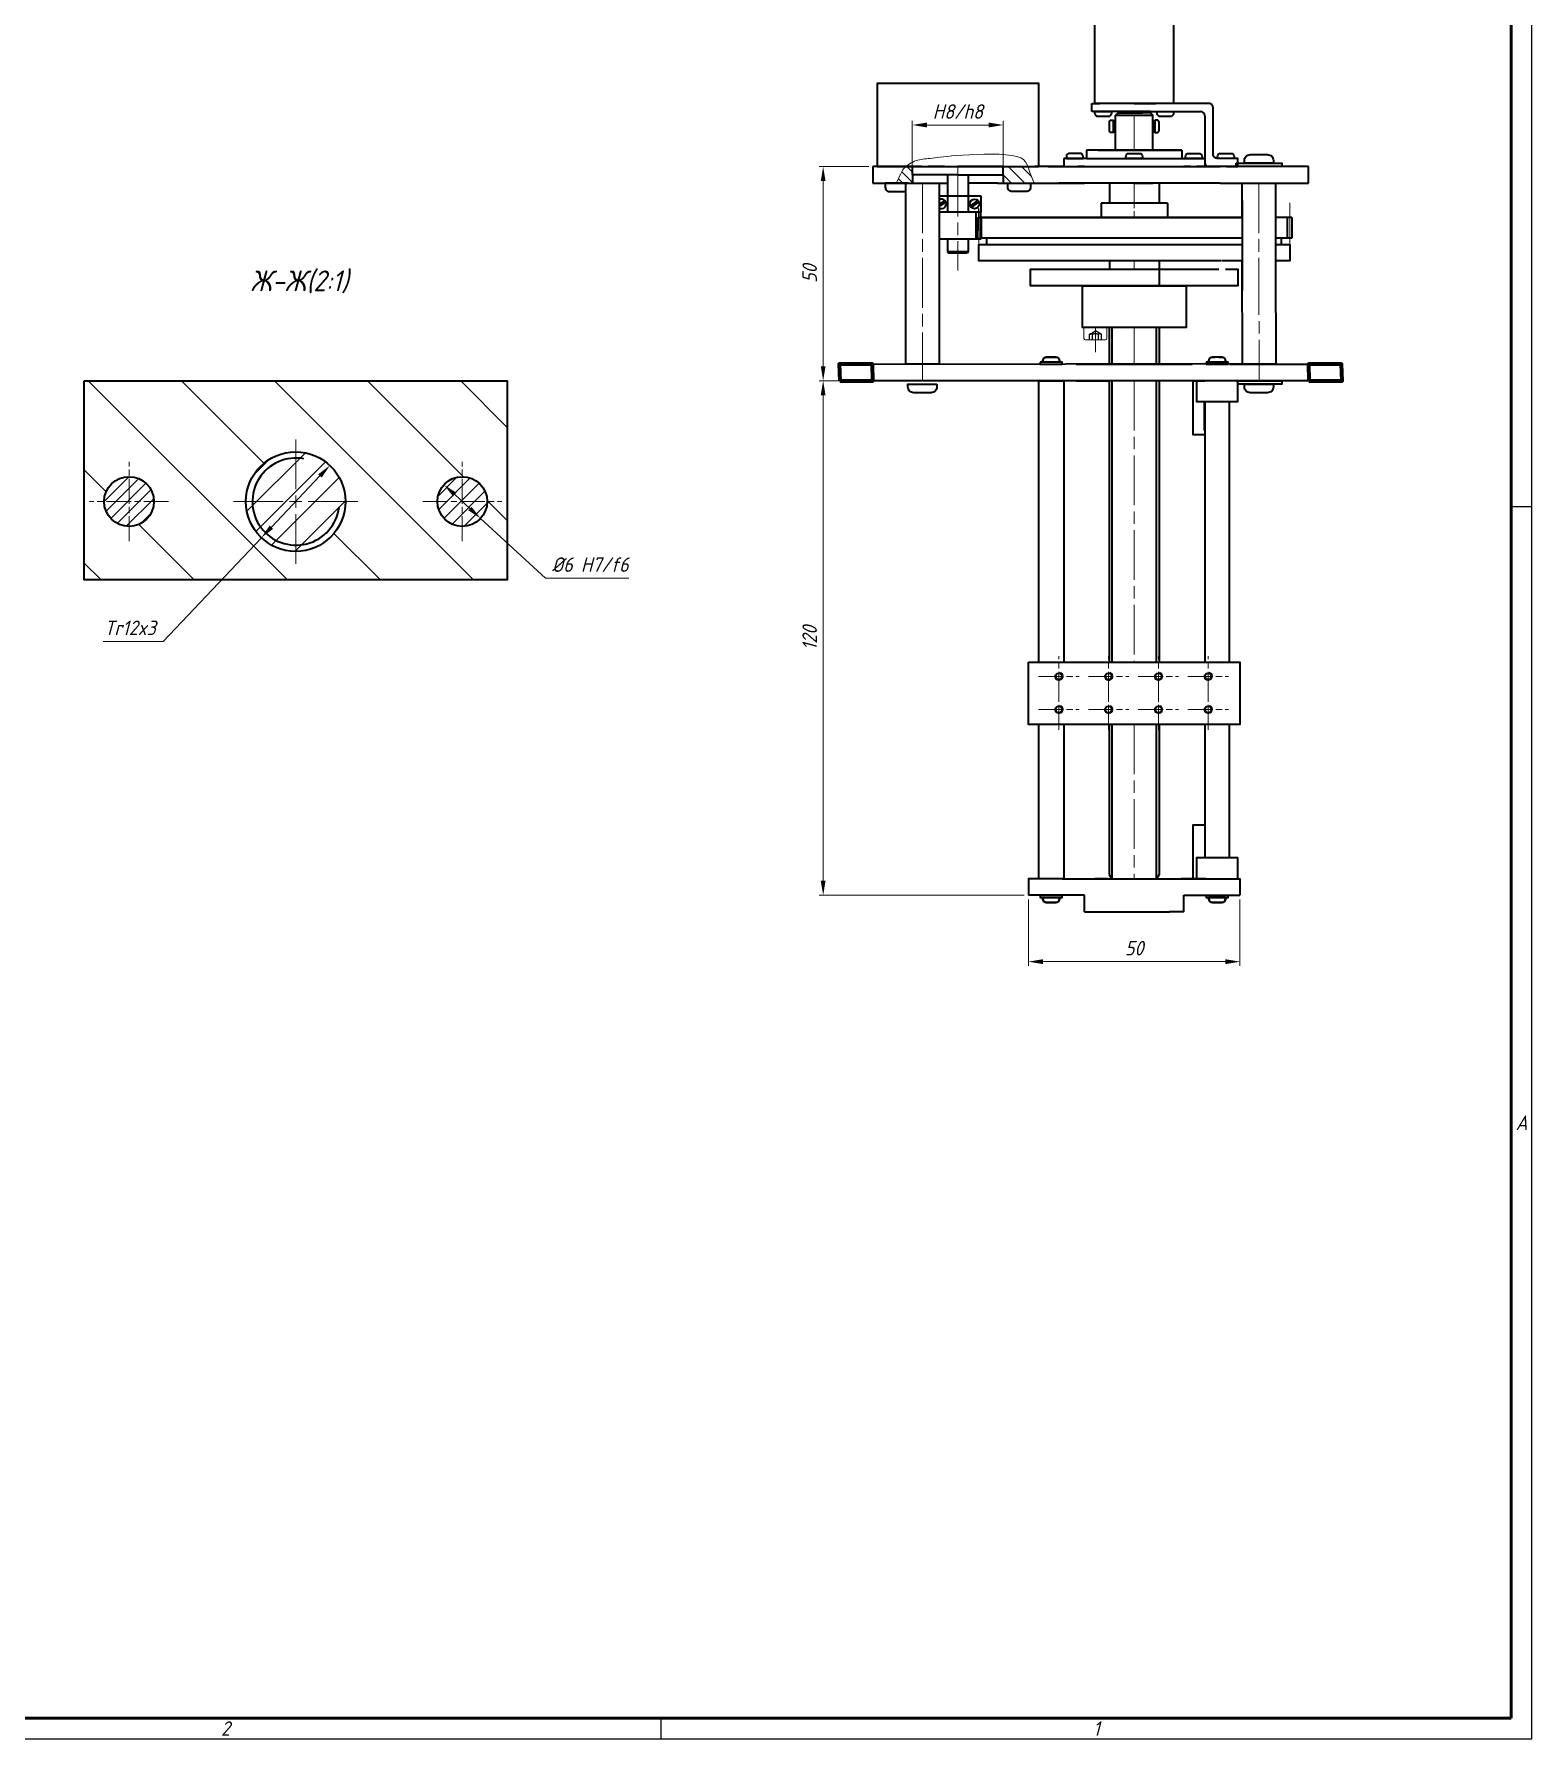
# Model space of a CAD drawing. Header units: millimetres. Extents: x -1657 to 2092, y -1414 to 1302.
# Drawn here: x 1218.1 to 1579.3, y -1414.4 to -1003.4 of the extents above; entities that cross this region are included whole.
import ezdxf
from ezdxf.enums import TextEntityAlignment as Align

# ---------------------------------------------------------------- set-up
doc = ezdxf.new("R2010")
doc.units = ezdxf.units.MM
for name, pattern in [('AM_ISO02W050', [7.5, 6, -1.5]), ('AM_ISO02W050x2', [3.75, 3, -0.75]), ('AM_ISO08W050', [18, 12, -1.5, 3, -1.5]), ('AM_ISO08W050x2', [9, 6, -0.75, 1.5, -0.75]), ('HIDDEN', [9.525, 6.35, -3.175])]:
    doc.linetypes.add(name, pattern=pattern)
doc.layers.get('0').update_dxf_attribs({"lineweight": 80})
for name, color, linetype, lineweight in [('AM_0', 7, 'Continuous', 35), ('AM_0N', 7, 'Continuous', 15), ('AM_3N', 6, 'AM_ISO02W050', 25), ('AM_4', 3, 'Continuous', 15), ('AM_5', 3, 'Continuous', 15), ('AM_6', 2, 'Continuous', 35), ('AM_7', 4, 'AM_ISO08W050', 15), ('AM_8', 1, 'Continuous', 15), ('AM_BOR', 7, 'Continuous', 35), ('окружности', 100, 'HIDDEN', 15), ('основные', 7, 'Continuous', 35)]:
    doc.layers.add(name, color=color, linetype=linetype, lineweight=lineweight)
doc.styles.add('ACGOSTTS', font='geniso.shx', dxfattribs={"oblique": 15})
doc.styles.get("Standard").update_dxf_attribs({"font": 'geniso.shx', "oblique": 15})
doc.dimstyles.new('AM_GOST$0', dxfattribs={"dimtxt": 3.5, "dimasz": 3.5, "dimexe": 1, "dimexo": 1, "dimgap": 1.5, "dimtad": 1, "dimtoh": 1, "dimtxsty": 'Standard', "dimcen": 0, "dimclrd": 256, "dimclre": 256, "dimclrt": 2, "dimadec": 0, "dimazin": 2, "dimtp": 0.1, "dimtm": 0.1, "dimtfac": 0.71, "dimtmove": 0, "dimatfit": 3, "dimfxl": 1, "dimtolj": 1, "dimlwd": -1, "dimlwe": -1, "dimarcsym": 1})
doc.dimstyles.new('AM_GOST$3', dxfattribs={"dimtxt": 3.5, "dimasz": 3.5, "dimexe": 1, "dimexo": 1, "dimgap": 1.5, "dimtad": 1, "dimtoh": 1, "dimtxsty": 'Standard', "dimcen": 0, "dimclrd": 256, "dimclre": 256, "dimclrt": 2, "dimadec": 0, "dimazin": 2, "dimtp": 0.1, "dimtm": 0.1, "dimtfac": 0.71, "dimtdec": 3, "dimtofl": 0, "dimtmove": 0, "dimatfit": 2, "dimfxl": 1, "dimtolj": 1, "dimlwd": -1, "dimlwe": -1, "dimarcsym": 1})

# ---------------------------------------------------------------- blocks, each defined once
blk = doc.blocks.new('*D157')
at = {"layer": 'AM_5', "linetype": 'ByBlock', "transparency": 16777216}
for p, q in [((1287.06, -1109.94), (1275.36, -1122.27)), ((1272.95, -1124.81), (1249.23, -1149.8)), ((1249.23, -1149.8), (1234.78, -1149.8))]:
    blk.add_line(p, q, dxfattribs=at)
at = {"layer": 'AM_5', "transparency": 16777216}
for points in [[(1286.64, -1109.54), (1287.48, -1110.34), (1289.47, -1107.4)], [(1274.94, -1121.87), (1275.78, -1122.68), (1272.95, -1124.81)]]:
    blk.add_solid(points, dxfattribs=at)
at = {"layer": 'Defpoints', "color": 0, "transparency": 16777216}
for p in [(1289.47, -1107.4), (1272.95, -1124.81)]:
    blk.add_point(p, dxfattribs=at)
at = {"layer": 'AM_5', "color": 2, "transparency": 16777216, "insert": (1241.26, -1146.55), "char_height": 3.5, "attachment_point": 5}
blk.add_mtext('\\A1;Tr12x3', dxfattribs=at)
blk = doc.blocks.new('*D158')
at = {"layer": 'AM_5', "linetype": 'ByBlock', "transparency": 16777216}
for p, q in [((1319.55, -1114.42), (1323.23, -1117.8)), ((1325.8, -1120.17), (1341.45, -1134.56)), ((1341.45, -1134.56), (1361.51, -1134.56))]:
    blk.add_line(p, q, dxfattribs=at)
at = {"layer": 'AM_5', "transparency": 16777216}
for points in [[(1319.94, -1113.99), (1319.15, -1114.85), (1316.97, -1112.05)], [(1323.62, -1117.37), (1322.83, -1118.23), (1325.8, -1120.17)]]:
    blk.add_solid(points, dxfattribs=at)
at = {"layer": 'Defpoints', "color": 0, "transparency": 16777216}
for p in [(1316.97, -1112.05), (1325.8, -1120.17)]:
    blk.add_point(p, dxfattribs=at)
at = {"layer": 'AM_5', "color": 2, "transparency": 16777216, "insert": (1352.23, -1131.31), "char_height": 3.5, "attachment_point": 5}
blk.add_mtext('\\A1;%%C6 H7/f6', dxfattribs=at)
blk = doc.blocks.new('GOST_A1_LANDSCAPE')
at = {"layer": 'AM_BOR', "color": 1, "lineweight": 25}
for p, q in [((841, 0), (841, 594)), ((841, 297), (836, 297)), ((631, 5), (631, 0)), ((0, 0), (841, 0))]:
    blk.add_line(p, q, dxfattribs=at)
at = {"layer": 'AM_BOR', "color": 7, "lineweight": 50}
for p, q in [((836, 5), (836, 589)), ((20, 5), (836, 5))]:
    blk.add_line(p, q, dxfattribs=at)
at = {"layer": 'AM_BOR', "color": 1, "lineweight": 25, "style": 'ACGOSTTS', "oblique": 15}
for s, p in [('A', (838.5, 148.5)), ('2', (526, 2.5)), ('1', (736, 2.5))]:
    blk.add_text(s, height=3.5, dxfattribs=at).set_placement(p, align=Align.MIDDLE_CENTER)
blk = doc.blocks.new('*D161')
at = {"layer": 'AM_5', "linetype": 'ByBlock', "transparency": 16777216}
for p, q in [((1457.88, -1212.01), (1457.88, -1228.01)), ((1508.88, -1212.01), (1508.88, -1228.01)), ((1505.38, -1227.01), (1461.38, -1227.01))]:
    blk.add_line(p, q, dxfattribs=at)
at = {"layer": 'AM_5', "transparency": 16777216}
for points in [[(1461.38, -1226.43), (1461.38, -1227.6), (1457.88, -1227.01)], [(1505.38, -1226.43), (1505.38, -1227.6), (1508.88, -1227.01)]]:
    blk.add_solid(points, dxfattribs=at)
at = {"layer": 'Defpoints', "color": 0, "transparency": 16777216}
for p in [(1457.88, -1211.01), (1508.88, -1211.01), (1457.88, -1227.01)]:
    blk.add_point(p, dxfattribs=at)
at = {"layer": 'AM_5', "color": 2, "transparency": 16777216, "insert": (1483.38, -1223.76), "char_height": 3.5, "attachment_point": 5}
blk.add_mtext('\\A1;50', dxfattribs=at)
blk = doc.blocks.new('*D162')
at = {"layer": 'AM_5', "linetype": 'ByBlock', "transparency": 16777216}
for p, q in [((1419.39, -1035.37), (1407.39, -1035.37)), ((1408.39, -1038.87), (1408.39, -1083.48)), ((1419.39, -1086.98), (1407.39, -1086.98))]:
    blk.add_line(p, q, dxfattribs=at)
at = {"layer": 'AM_5', "transparency": 16777216}
for points in [[(1407.81, -1038.87), (1408.97, -1038.87), (1408.39, -1035.37)], [(1407.81, -1083.48), (1408.97, -1083.48), (1408.39, -1086.98)]]:
    blk.add_solid(points, dxfattribs=at)
at = {"layer": 'Defpoints', "color": 0, "transparency": 16777216}
for p in [(1420.39, -1035.37), (1408.39, -1086.98), (1420.39, -1086.98)]:
    blk.add_point(p, dxfattribs=at)
at = {"layer": 'AM_5', "color": 2, "transparency": 16777216, "insert": (1405.14, -1061.18), "char_height": 3.5, "attachment_point": 5, "rotation": 90}
blk.add_mtext('\\A1;50', dxfattribs=at)
blk = doc.blocks.new('*D163')
at = {"layer": 'AM_5', "linetype": 'ByBlock', "transparency": 16777216}
for p, q in [((1456.88, -1086.98), (1407.39, -1086.98)), ((1408.39, -1207.51), (1408.39, -1090.48)), ((1456.88, -1211.01), (1407.39, -1211.01))]:
    blk.add_line(p, q, dxfattribs=at)
at = {"layer": 'AM_5', "transparency": 16777216}
for points in [[(1407.81, -1090.48), (1408.97, -1090.48), (1408.39, -1086.98)], [(1407.81, -1207.51), (1408.97, -1207.51), (1408.39, -1211.01)]]:
    blk.add_solid(points, dxfattribs=at)
at = {"layer": 'Defpoints', "color": 0, "transparency": 16777216}
for p in [(1408.39, -1086.98), (1457.88, -1086.98), (1457.88, -1211.01)]:
    blk.add_point(p, dxfattribs=at)
at = {"layer": 'AM_5', "color": 2, "transparency": 16777216, "insert": (1405.14, -1149), "char_height": 3.5, "attachment_point": 5, "rotation": 90}
blk.add_mtext('\\A1;120', dxfattribs=at)
blk = doc.blocks.new('*D183')
at = {"layer": 'AM_5', "linetype": 'ByBlock', "transparency": 16777216}
for p, q in [((1429.89, -1036.37), (1429.89, -1024.34)), ((1433.39, -1025.34), (1448.31, -1025.34)), ((1451.81, -1036.34), (1451.81, -1024.34))]:
    blk.add_line(p, q, dxfattribs=at)
at = {"layer": 'AM_5', "transparency": 16777216}
for points in [[(1433.39, -1024.75), (1433.39, -1025.92), (1429.89, -1025.34)], [(1448.31, -1024.75), (1448.31, -1025.92), (1451.81, -1025.34)]]:
    blk.add_solid(points, dxfattribs=at)
at = {"layer": 'Defpoints', "color": 0, "transparency": 16777216}
for p in [(1451.81, -1025.34), (1429.89, -1037.37), (1451.81, -1037.34)]:
    blk.add_point(p, dxfattribs=at)
at = {"layer": 'AM_5', "color": 2, "transparency": 16777216, "insert": (1440.85, -1022.09), "char_height": 3.5, "attachment_point": 5}
blk.add_mtext('\\A1;Н8/h8', dxfattribs=at)

msp = doc.modelspace()

# ---------------------------------------------------------------- hatches: boundary and pattern name
at = {"layer": 'AM_8'}
h = msp.add_hatch(dxfattribs=at)
h.set_pattern_fill('ANSI31', color=256, scale=0.55, angle=90, style=0)
h.set_pattern_definition([(135, (1916.6634, 1017.6891), (-1.2347852, -1.2347852), [])])
h.paths.add_polyline_path([(1429.892, -1037.373), (1429.892, -1035.373), (1428.256, -1035.373), (1428.248, -1035.38), (1427.997, -1035.624), (1427.773, -1035.893), (1427.559, -1036.21), (1427.336, -1036.601), (1427.087, -1037.088), (1426.795, -1037.697), (1426.442, -1038.45), (1426.011, -1039.373), (1428.878, -1039.373), (1429.892, -1039.373)])
h = msp.add_hatch(dxfattribs=at)
h.set_pattern_fill('ANSI31', color=256, scale=0.71, angle=90, style=0)
h.paths.add_polyline_path([(1458.249, -1036.786), (1457.902, -1035.77), (1457.748, -1035.373), (1451.806, -1035.373), (1451.813, -1037.336), (1451.82, -1039.373), (1459.252, -1039.373), (1458.679, -1037.987)])
h = msp.add_hatch(dxfattribs=at)
h.set_pattern_fill('ANSI31', color=256, scale=5, angle=90, style=0)
h.set_pattern_definition([(135, (997.859, -1347.6), (-11.2253, -11.2253), [])])
h.paths.add_polyline_path([(1332.209, -1087.006), (1230.209, -1087.006), (1230.209, -1135.006), (1332.209, -1135.006)])
h.paths.add_polyline_path([(1293.209, -1116.109, -1), (1269.209, -1116.109, -1)], flags=16)
h.paths.add_polyline_path([(1247.032, -1116.109, -1), (1235.032, -1116.109, -1)], flags=16)
h.paths.add_polyline_path([(1327.387, -1116.109, -1), (1315.387, -1116.109, -1)], flags=16)
h = msp.add_hatch(dxfattribs=at)
h.set_pattern_fill('_U', color=256, scale=5, angle=45, style=0, pattern_type=0)
h.set_pattern_definition([(45, (997.859, -1347.6005), (-3.535534, 3.535534), [])])
edge = h.paths.add_edge_path()
edge.add_arc((1281.209, -1116.109), 12, 191.45916, 510.20465)
edge.add_arc((1281.209, -1116.109), 12, 150.20465, 191.45916)
h = msp.add_hatch(dxfattribs=at)
h.set_pattern_fill('_U', color=256, scale=2, angle=45, style=0, pattern_type=0)
h.set_pattern_definition([(45, (997.8588, -1347.6005), (-1.414214, 1.414214), [])])
edge = h.paths.add_edge_path()
edge.add_arc((1241.032, -1116.109), 6, 191.45916, 383.26764)
edge.add_arc((1241.032, -1116.109), 6, 23.26764, 191.45916)
h = msp.add_hatch(dxfattribs=at)
h.set_pattern_fill('_U', color=256, scale=2.4, angle=45, style=0, pattern_type=0)
h.set_pattern_definition([(45, (997.8588, -1347.6005), (-1.697056, 1.697056), [])])
edge = h.paths.add_edge_path()
edge.add_arc((1321.387, -1116.109), 6, 191.45916, 514.52594)
edge.add_arc((1321.387, -1116.109), 6, 154.52594, 191.45916)

# ---------------------------------------------------------------- linework, layer by layer
for points in [[(1412.392, -1086.982), (1420.392, -1086.982), (1420.263, -1082.982), (1412.263, -1082.982)], [(1525.52, -1086.982), (1533.52, -1086.982), (1533.392, -1082.982), (1525.392, -1082.982)]]:
    msp.add_lwpolyline(points, close=True)
at = {"layer": 'AM_0'}
for p, q in [((1438.392, -1037.373), (1438.392, -1046.373)), ((1443.376, -1037.35), (1443.392, -1046.373)), ((1443.392, -1039.387), (1443.392, -1039.387)), ((1446.392, -1046.373), (1436.328, -1046.373)), ((1446.392, -1047.373), (1446.392, -1052.873)), ((1509.455, -1047.623), (1446.392, -1047.623)), ((1446.517, -1047.623), (1446.517, -1052.623)), ((1475.392, -1044.185), (1475.392, -1047.623)), ((1491.392, -1044.185), (1475.392, -1044.185)), ((1491.392, -1047.623), (1475.392, -1047.623)), ((1489.392, -1047.623), (1477.392, -1047.623)), ((1491.392, -1044.185), (1491.392, -1047.623)), ((1521.392, -1047.623), (1517.455, -1047.623)), ((1520.267, -1047.623), (1520.267, -1052.623)), ((1521.392, -1047.623), (1521.392, -1052.623)), ((1446.392, -1052.873), (1436.328, -1052.873)), ((1438.392, -1052.873), (1438.392, -1055.794)), ((1443.392, -1052.873), (1438.392, -1052.873)), ((1438.392, -1055.794), (1438.659, -1056.197)), ((1443.392, -1055.794), (1443.124, -1056.197)), ((1443.392, -1052.873), (1443.392, -1055.794)), ((1477.392, -1052.623), (1446.517, -1052.623)), ((1509.455, -1052.623), (1489.392, -1052.623)), ((1521.392, -1052.623), (1517.455, -1052.623)), ((1443.124, -1056.197), (1438.659, -1056.197))]:
    msp.add_line(p, q, dxfattribs=at)
for centre in [(1465.213, -1158.241), (1477.213, -1158.241), (1489.213, -1158.241), (1501.213, -1158.241), (1465.213, -1166.241), (1477.213, -1166.241), (1489.213, -1166.241), (1501.213, -1166.241)]:
    msp.add_circle(centre, 0.783, dxfattribs=at)
at = {"layer": 'AM_0N'}
for p, q in [((1471.276, -1076.819), (1471.276, -1074.119)), ((1472.526, -1074.119), (1471.276, -1074.119)), ((1475.526, -1074.119), (1472.526, -1074.119)), ((1476.776, -1074.119), (1475.526, -1074.119)), ((1476.776, -1076.819), (1476.776, -1074.119)), ((1476.476, -1077.119), (1471.576, -1077.119))]:
    msp.add_line(p, q, dxfattribs=at)
for centre, start, end in [((1471.576, -1076.819), 180, 270), ((1476.476, -1076.819), 270, 0)]:
    msp.add_arc(centre, 0.3, start, end, dxfattribs=at)
at = {"layer": 'AM_3N', "linetype": 'AM_ISO02W050x2'}
for p, q in [((1472.582, -1075.819), (1474.026, -1074.986)), ((1472.582, -1077.119), (1472.582, -1075.819)), ((1473.304, -1077.119), (1473.304, -1075.819)), ((1475.47, -1075.819), (1474.026, -1074.986)), ((1474.748, -1077.119), (1474.748, -1075.819)), ((1475.47, -1077.119), (1475.47, -1075.819))]:
    msp.add_line(p, q, dxfattribs=at)
for centre, radius, start, end in [((1472.943, -1076.283), 0.588, 52.12112, 127.87888), ((1474.026, -1077.861), 2.166, 70.52878, 109.47122), ((1475.109, -1076.283), 0.588, 52.12112, 127.87888)]:
    msp.add_arc(centre, radius, start, end, dxfattribs=at)
at = {"layer": 'AM_4'}
msp.add_lwpolyline([(1426.011, -1039.373), (1426.442, -1038.45), (1426.795, -1037.697), (1427.087, -1037.088), (1427.336, -1036.601), (1427.559, -1036.21), (1427.773, -1035.893), (1427.997, -1035.624), (1428.248, -1035.38), (1428.538, -1035.142), (1428.867, -1034.907), (1429.226, -1034.681), (1429.609, -1034.467), (1430.01, -1034.268), (1430.42, -1034.088), (1430.834, -1033.932), (1431.245, -1033.802), (1431.648, -1033.701), (1432.047, -1033.624), (1432.449, -1033.567), (1432.861, -1033.522), (1433.289, -1033.484), (1433.739, -1033.448), (1434.218, -1033.406), (1434.733, -1033.355), (1435.293, -1033.288), (1435.914, -1033.208), (1436.618, -1033.118), (1437.423, -1033.019), (1438.351, -1032.916), (1439.42, -1032.81), (1440.65, -1032.704), (1442.063, -1032.603), (1443.662, -1032.508), (1445.399, -1032.43), (1447.209, -1032.379), (1449.027, -1032.366), (1450.79, -1032.401), (1452.434, -1032.494), (1453.893, -1032.656), (1455.105, -1032.897), (1456.025, -1033.23), (1456.7, -1033.667), (1457.193, -1034.226), (1457.572, -1034.922), (1457.902, -1035.77), (1458.249, -1036.786), (1458.679, -1037.987), (1459.258, -1039.387)], dxfattribs=at)
for centre in [(1465.232, -1158.214), (1477.232, -1158.214), (1489.232, -1158.214), (1501.232, -1158.214), (1465.232, -1166.214), (1477.232, -1166.214), (1489.232, -1166.214), (1501.232, -1166.214)]:
    msp.add_arc(centre, 1.007, 159.31242, 75.10449, dxfattribs=at)
at = {"layer": 'AM_6'}
msp.add_arc((1281.275, -1116.118), 10.5, 79.58166, 352.69269, dxfattribs=at)
at = {"layer": 'AM_7'}
for p, q in [((1483.391, -1022.951), (1483.391, -1031.373)), ((1440.849, -1035.376), (1440.892, -1060.373)), ((1432.328, -1039.373), (1432.328, -1086.982)), ((1513.455, -1039.373), (1513.455, -1059.119)), ((1445.859, -1045.456), (1445.892, -1056.373)), ((1445.892, -1045.456), (1445.892, -1056.123)), ((1520.892, -1044.123), (1520.892, -1056.123)), ((1483.39, -1058.119), (1483.39, -1060.119)), ((1513.455, -1059.119), (1513.502, -1086.982)), ((1483.389, -1074.119), (1483.389, -1082.982)), ((1483.388, -1086.982), (1483.385, -1154.829)), ((1281.209, -1131.109), (1281.209, -1101.109)), ((1266.209, -1116.109), (1296.209, -1116.109)), ((1466.388, -1122.482), (1466.385, -1154.829)), ((1500.378, -1122.482), (1500.381, -1154.829)), ((1466.384, -1169.829), (1466.38, -1207.014)), ((1483.385, -1169.829), (1483.383, -1207.088)), ((1500.383, -1169.829), (1500.386, -1202.014))]:
    msp.add_line(p, q, dxfattribs=at)
at = {"layer": 'AM_7', "linetype": 'AM_ISO08W050x2'}
for p, q in [((1440.892, -1044.373), (1440.892, -1039.387)), ((1483.392, -1039.373), (1483.392, -1047.623)), ((1474.026, -1074.119), (1474.026, -1080.365)), ((1241.032, -1125.649), (1241.032, -1106.569)), ((1321.387, -1125.649), (1321.387, -1106.569)), ((1250.572, -1116.109), (1231.492, -1116.109)), ((1311.847, -1116.109), (1330.927, -1116.109)), ((1465.213, -1163.123), (1465.213, -1153.358)), ((1477.213, -1163.123), (1477.213, -1153.358)), ((1489.213, -1163.123), (1489.213, -1153.358)), ((1501.213, -1163.123), (1501.213, -1153.358)), ((1460.331, -1158.241), (1470.096, -1158.241)), ((1472.331, -1158.241), (1482.096, -1158.241)), ((1484.331, -1158.241), (1494.096, -1158.241)), ((1496.331, -1158.241), (1506.096, -1158.241)), ((1465.213, -1171.123), (1465.213, -1161.358)), ((1477.213, -1171.123), (1477.213, -1161.358)), ((1489.213, -1171.123), (1489.213, -1161.358)), ((1501.213, -1171.123), (1501.213, -1161.358)), ((1460.331, -1166.241), (1470.096, -1166.241)), ((1472.331, -1166.241), (1482.096, -1166.241)), ((1484.331, -1166.241), (1494.096, -1166.241)), ((1496.331, -1166.241), (1506.096, -1166.241))]:
    msp.add_line(p, q, dxfattribs=at)
at = {"layer": 'окружности'}
for p, q in [((1445.604, -1052.623), (1445.604, -1047.623)), ((1445.604, -1047.623), (1446.392, -1047.623)), ((1446.392, -1052.623), (1445.604, -1052.623))]:
    msp.add_line(p, q, dxfattribs=at)
at = {"layer": 'основные'}
for p, q in [((1473.191, -1020.181), (1475.107, -1020.12)), ((1473.191, -1022.12), (1473.191, -1020.181)), ((1479.641, -1022.12), (1473.191, -1022.12)), ((1479.492, -1022.373), (1478.892, -1022.973)), ((1478.892, -1026.471), (1478.892, -1022.973)), ((1478.892, -1022.973), (1485.392, -1022.973)), ((1487.291, -1022.12), (1479.315, -1022.12)), ((1479.492, -1022.373), (1481.392, -1022.373)), ((1481.392, -1022.373), (1481.392, -1022.12)), ((1481.392, -1022.373), (1485.392, -1022.373)), ((1483.392, -1020.12), (1488.592, -1020.12)), ((1485.392, -1022.373), (1485.392, -1022.12)), ((1487.292, -1022.373), (1485.392, -1022.373)), ((1485.392, -1022.973), (1487.892, -1022.973)), ((1490.107, -1020.12), (1487.141, -1020.12)), ((1487.141, -1022.12), (1499.391, -1022.12)), ((1487.292, -1022.373), (1487.892, -1022.973)), ((1487.892, -1026.471), (1487.892, -1022.973)), ((1500.391, -1023.12), (1500.391, -1034.373)), ((1477.092, -1023.32), (1474.692, -1023.32)), ((1478.392, -1024.871), (1478.392, -1024.171)), ((1478.392, -1024.871), (1478.892, -1024.871)), ((1478.392, -1026.471), (1478.392, -1024.871)), ((1478.392, -1027.171), (1478.392, -1026.471)), ((1478.392, -1026.471), (1478.892, -1026.471)), ((1478.892, -1031.373), (1478.892, -1026.471)), ((1488.392, -1024.871), (1487.892, -1024.871)), ((1487.892, -1031.373), (1487.892, -1026.471)), ((1488.392, -1026.471), (1487.892, -1026.471)), ((1488.392, -1024.871), (1488.392, -1024.171)), ((1488.392, -1026.471), (1488.392, -1024.871)), ((1488.392, -1027.171), (1488.392, -1026.471)), ((1491.742, -1023.32), (1490.042, -1023.32)), ((1494.892, -1031.373), (1471.892, -1031.373)), ((1471.892, -1031.373), (1471.892, -1033.373)), ((1474.692, -1031.373), (1494.892, -1031.373)), ((1494.892, -1031.373), (1494.892, -1033.373)), ((1420.392, -1035.373), (1420.392, -1039.373)), ((1426.792, -1035.373), (1432.108, -1035.373)), ((1431.392, -1035.373), (1453.41, -1035.373)), ((1432.108, -1035.373), (1440.892, -1035.373)), ((1453.41, -1035.373), (1460.392, -1035.373)), ((1465.392, -1035.373), (1462.392, -1035.373)), ((1462.675, -1035.373), (1468.258, -1035.373)), ((1465.392, -1035.373), (1503.25, -1035.373)), ((1471.892, -1033.373), (1466.392, -1033.373)), ((1466.392, -1033.373), (1466.392, -1035.373)), ((1469.542, -1032.173), (1468.542, -1032.173)), ((1471.392, -1035.373), (1469.825, -1035.373)), ((1471.892, -1033.373), (1494.892, -1033.373)), ((1494.892, -1033.373), (1500.392, -1033.373)), ((1495.392, -1035.373), (1496.958, -1035.373)), ((1496.958, -1035.373), (1495.392, -1035.373)), ((1496.892, -1032.173), (1498.592, -1032.173)), ((1500.175, -1035.373), (1498.525, -1035.373)), ((1498.525, -1035.373), (1498.608, -1035.373)), ((1505.675, -1035.373), (1500.175, -1035.373)), ((1500.392, -1033.373), (1500.392, -1035.373)), ((1525.392, -1035.373), (1505.675, -1035.373)), ((1525.392, -1039.373), (1525.392, -1035.373)), ((1429.892, -1037.373), (1429.892, -1039.373)), ((1431.392, -1039.387), (1438.392, -1039.387)), ((1450.392, -1039.373), (1443.392, -1039.373)), ((1450.392, -1039.373), (1471.392, -1039.373)), ((1451.813, -1037.336), (1451.82, -1039.373)), ((1504.108, -1039.373), (1465.184, -1039.373)), ((1477.392, -1039.373), (1477.392, -1044.185)), ((1489.392, -1039.373), (1477.392, -1039.373)), ((1483.392, -1039.373), (1487.892, -1039.373)), ((1489.392, -1039.373), (1489.392, -1044.185)), ((1504.108, -1039.373), (1525.392, -1039.373)), ((1436.328, -1042.373), (1446.392, -1042.373)), ((1437.764, -1043.596), (1436.328, -1044.492)), ((1443.871, -1044.884), (1445.701, -1043.542)), ((1446.392, -1042.373), (1446.392, -1046.373)), ((1509.455, -1043.505), (1509.455, -1065.234)), ((1517.455, -1043.505), (1517.455, -1070.551)), ((1436.328, -1044.931), (1437.948, -1043.921)), ((1444.091, -1045.184), (1443.871, -1044.884)), ((1445.934, -1043.833), (1444.091, -1045.184)), ((1445.305, -1052.873), (1445.305, -1046.373)), ((1445.892, -1047.373), (1445.892, -1047.873)), ((1446.392, -1047.373), (1446.392, -1046.373)), ((1438.392, -1055.794), (1443.392, -1055.794)), ((1447.892, -1054.119), (1447.892, -1052.623)), ((1477.392, -1052.62), (1475.392, -1052.619)), ((1518.892, -1054.119), (1518.892, -1052.623)), ((1477.391, -1058.119), (1477.391, -1060.119)), ((1489.392, -1058.119), (1489.392, -1062.055)), ((1489.392, -1062.055), (1489.391, -1064.119)), ((1477.39, -1074.119), (1477.39, -1082.982)), ((1477.997, -1074.119), (1477.997, -1082.982)), ((1488.778, -1082.982), (1488.778, -1074.119)), ((1489.391, -1074.119), (1489.39, -1082.982)), ((1420.392, -1082.982), (1513.495, -1082.823)), ((1420.392, -1082.982), (1420.392, -1086.982)), ((1469.388, -1082.982), (1477.39, -1082.982)), ((1477.39, -1082.982), (1497.388, -1082.982)), ((1497.388, -1082.982), (1489.39, -1082.982)), ((1525.392, -1082.982), (1525.392, -1086.982)), ((1432.328, -1086.982), (1420.392, -1086.982)), ((1513.502, -1086.982), (1432.328, -1086.982)), ((1469.388, -1086.982), (1477.389, -1086.983)), ((1489.39, -1086.982), (1473.389, -1086.983)), ((1477.389, -1086.982), (1477.386, -1154.829)), ((1477.997, -1086.982), (1477.997, -1154.829)), ((1488.773, -1154.829), (1488.777, -1086.982)), ((1489.39, -1086.982), (1489.386, -1154.829)), ((1497.388, -1086.982), (1489.39, -1086.982)), ((1500.513, -1086.982), (1500.252, -1086.982)), ((1500.252, -1091.982), (1500.252, -1099.005)), ((1500.252, -1099.005), (1500.382, -1099.005)), ((1477.385, -1169.829), (1477.383, -1206.014)), ((1477.997, -1169.829), (1477.997, -1207.014)), ((1488.77, -1207.014), (1488.772, -1169.829)), ((1489.385, -1169.829), (1489.383, -1205.973)), ((1472.033, -1207.014), (1496.459, -1207.014)), ((1473.383, -1207.014), (1473.883, -1207.014)), ((1473.883, -1207.014), (1478.883, -1207.014)), ((1477.09, -1207.014), (1473.883, -1207.014)), ((1477.383, -1206.014), (1477.997, -1207.014)), ((1489.383, -1205.973), (1488.77, -1207.014)), ((1495.75, -1207.014), (1499.75, -1207.014)), ((1499.603, -1207.014), (1501.17, -1207.014)), ((1500.378, -1207.014), (1501.945, -1207.014)), ((1471.382, -1211.014), (1457.883, -1211.014)), ((1471.379, -1215.014), (1471.382, -1211.014)), ((1495.388, -1215.014), (1495.385, -1211.014)), ((1495.385, -1211.014), (1508.883, -1211.014)), ((1474.879, -1215.014), (1491.888, -1215.014))]:
    msp.add_line(p, q, dxfattribs=at)
for points in [[(1475.108, -1020.12), (1473.892, -1020.12), (1473.892, -997.12), (1492.892, -997.12), (1492.892, -1020.12), (1475.108, -1020.12)], [(1432.108, -1035.373), (1420.392, -1035.373)], [(1440.852, -1037.354), (1429.892, -1037.373), (1429.892, -1035.373), (1440.843, -1035.373)], [(1437.648, -1035.373), (1433.675, -1035.373)], [(1440.852, -1037.354), (1451.813, -1037.336), (1451.806, -1035.373), (1440.854, -1035.373)], [(1462.392, -1035.373), (1459.392, -1035.373)], [(1466.392, -1035.373), (1464.392, -1035.373), (1462.675, -1035.373)], [(1500.392, -1035.373), (1502.392, -1035.373), (1504.108, -1035.373)], [(1505.675, -1035.373), (1507.392, -1035.373)], [(1420.392, -1039.373), (1431.865, -1039.373)], [(1436.328, -1052.873), (1436.328, -1082.982), (1428.328, -1082.982), (1428.328, -1039.387), (1436.328, -1039.387), (1436.328, -1052.873)], [(1509.455, -1047.623), (1509.455, -1039.387), (1517.455, -1039.387), (1517.455, -1047.623)], [(1459.782, -1058.119), (1445.89, -1058.119), (1445.89, -1054.119), (1477.391, -1054.119)], [(1504.351, -1058.119), (1445.892, -1058.119), (1445.892, -1054.119), (1509.455, -1054.119)], [(1489.392, -1054.119), (1509.455, -1054.119)], [(1517.455, -1054.119), (1520.89, -1054.119), (1520.89, -1058.119), (1517.455, -1058.119)], [(1517.455, -1054.119), (1520.89, -1054.119), (1520.89, -1058.119), (1517.455, -1058.119)], [(1477.391, -1064.119), (1458.39, -1064.119), (1458.39, -1060.119), (1459.782, -1060.119)], [(1505.366, -1060.119), (1508.39, -1060.119), (1508.39, -1064.119), (1458.39, -1064.119), (1458.39, -1060.119), (1503.648, -1060.119)], [(1477.391, -1058.119), (1462.981, -1058.119)], [(1462.988, -1060.119), (1477.391, -1060.119)], [(1506.983, -1060.119), (1508.39, -1060.119), (1508.39, -1064.119), (1489.392, -1064.119)], [(1503.797, -1058.119), (1490.347, -1058.119)], [(1490.347, -1060.119), (1503.777, -1060.119)], [(1509.455, -1058.119), (1504.512, -1058.119)], [(1509.455, -1058.119), (1506.997, -1058.119)], [(1517.455, -1058.119), (1517.502, -1082.982), (1509.502, -1082.982), (1509.455, -1058.119)], [(1471.276, -1074.119), (1470.888, -1074.119), (1470.888, -1064.119), (1477.391, -1064.119)], [(1489.392, -1064.119), (1495.888, -1064.119), (1495.888, -1074.119), (1489.392, -1074.119)], [(1477.39, -1074.119), (1476.776, -1074.119)], [(1506.378, -1082.982), (1525.392, -1082.982), (1525.392, -1086.982), (1504.378, -1086.982)], [(1462.388, -1086.982), (1420.392, -1086.982)], [(1460.392, -1154.829), (1460.392, -1086.982), (1463.759, -1086.982)], [(1462.927, -1086.982), (1466.384, -1086.982), (1466.384, -1154.829)], [(1500.382, -1099.982), (1497.613, -1099.982), (1497.613, -1086.982), (1500.382, -1086.982)], [(1502.378, -1086.982), (1498.378, -1086.982), (1498.378, -1091.982), (1506.375, -1091.982)], [(1502.378, -1086.982), (1500.382, -1086.982)], [(1506.375, -1091.982), (1508.378, -1091.982), (1508.378, -1086.982), (1504.378, -1086.982)], [(1506.375, -1086.982), (1506.375, -1086.982), (1504.378, -1086.982)], [(1507.955, -1086.982), (1518.955, -1086.982), (1518.955, -1087.782), (1508.378, -1087.782)], [(1500.382, -1091.982), (1500.382, -1154.829)], [(1506.374, -1154.829), (1506.375, -1091.982)], [(1462.388, -1207.014), (1460.392, -1207.014), (1460.392, -1169.829)], [(1466.384, -1169.829), (1466.385, -1207.014), (1464.388, -1207.014)], [(1500.382, -1169.829), (1500.382, -1202.014)], [(1506.374, -1202.014), (1506.374, -1169.829)], [(1500.382, -1207.014), (1497.613, -1207.014), (1497.613, -1194.014), (1500.382, -1194.014)], [(1507.384, -1202.014), (1498.39, -1202.014), (1498.39, -1207.014), (1502.378, -1207.014)], [(1504.378, -1207.014), (1508.39, -1207.014), (1508.39, -1202.014), (1506.378, -1202.014)], [(1464.388, -1207.014), (1457.883, -1207.014), (1457.883, -1211.014)], [(1466.033, -1207.014), (1472.033, -1207.014)], [(1500.75, -1207.014), (1500.75, -1207.014), (1494.75, -1207.014)], [(1500.382, -1207.014), (1502.378, -1207.014)], [(1502.378, -1207.014), (1508.883, -1207.014), (1508.883, -1211.014)], [(1504.378, -1207.014), (1508.883, -1207.014), (1508.883, -1211.014)], [(1504.378, -1207.014), (1506.374, -1207.014)], [(1471.379, -1215.014), (1474.879, -1215.014)], [(1495.388, -1215.014), (1491.888, -1215.014)]]:
    msp.add_lwpolyline(points, dxfattribs=at)
for points in [[(1460.392, -1035.373), (1460.392, -1015.373), (1421.392, -1015.373), (1421.392, -1035.373)], [(1507.955, -1034.566), (1518.955, -1034.566), (1518.955, -1035.366), (1507.955, -1035.366)], [(1446.392, -1047.623), (1509.455, -1047.623), (1509.455, -1052.623), (1446.392, -1052.623)], [(1470.888, -1064.119), (1495.888, -1064.119), (1495.888, -1074.119), (1470.888, -1074.119)], [(1460.722, -1082.538), (1460.722, -1082.982), (1466.055, -1082.982), (1466.055, -1082.538)], [(1500.711, -1082.538), (1500.711, -1082.982), (1506.045, -1082.982), (1506.045, -1082.538)], [(1230.209, -1087.006), (1332.209, -1087.006), (1332.209, -1135.006), (1230.209, -1135.006)], [(1457.885, -1154.829), (1508.885, -1154.829), (1508.885, -1169.829), (1457.885, -1169.829)], [(1460.722, -1211.07), (1460.722, -1211.514), (1466.055, -1211.514), (1466.055, -1211.07)], [(1500.712, -1211.07), (1500.712, -1211.514), (1506.045, -1211.514), (1506.045, -1211.07)]]:
    msp.add_lwpolyline(points, close=True, dxfattribs=at)
for points in [[(1475.392, -1023.32), (1474.692, -1023.32, -0.4142136), (1473.892, -1022.52), (1473.892, -1022.12), (1477.892, -1022.12), (1477.892, -1022.52, -0.4142136), (1477.092, -1023.32), (1476.392, -1023.32)], [(1490.392, -1023.32), (1489.692, -1023.32, -0.4142136), (1488.892, -1022.52), (1488.892, -1022.12), (1492.892, -1022.12), (1492.892, -1022.52, -0.4142136), (1492.092, -1023.32), (1491.392, -1023.32)], [(1506.391, -1035.373), (1508.409, -1035.373), (1508.409, -1033.373), (1503.391, -1033.373, -0.4142136), (1502.391, -1032.373), (1502.391, -1022.12), (1502.391, -1021.12, 0.4142136), (1501.391, -1020.12), (1491.674, -1020.12)], [(1468.542, -1032.173), (1467.842, -1032.173, 0.4142136), (1467.042, -1032.973), (1467.042, -1033.373), (1471.042, -1033.373), (1471.042, -1032.973, 0.4142136), (1470.242, -1032.173), (1469.542, -1032.173)], [(1482.892, -1032.173), (1484.592, -1032.173, -0.4142136), (1485.392, -1032.973), (1485.392, -1033.373), (1481.392, -1033.373), (1481.392, -1032.973, -0.4142136), (1482.192, -1032.173), (1482.892, -1032.173)], [(1498.242, -1032.173), (1498.942, -1032.173, -0.4142136), (1499.742, -1032.973), (1499.742, -1033.373), (1495.742, -1033.373), (1495.742, -1032.973, -0.4142136), (1496.542, -1032.173), (1497.242, -1032.173)], [(1505.994, -1032.173), (1506.694, -1032.173, -0.4142136), (1507.494, -1032.973), (1507.494, -1033.373), (1503.494, -1033.373), (1503.494, -1032.973, -0.4142136), (1504.294, -1032.173), (1505.994, -1032.173)], [(1428.878, -1039.387), (1428.878, -1039.373), (1423.378, -1039.373), (1423.378, -1040.373, 0.4142136), (1424.378, -1041.373), (1427.878, -1041.373, 0.117231), (1428.328, -1041.266, 0.117231)], [(1463.888, -1081.282), (1464.588, -1081.282, -0.4142136), (1465.388, -1082.082), (1465.388, -1082.482), (1461.388, -1082.482), (1461.388, -1082.082, -0.4142136), (1462.188, -1081.282), (1463.888, -1081.282)], [(1462.888, -1081.282), (1462.188, -1081.282, 0.4142136), (1461.388, -1082.082), (1461.388, -1082.482)], [(1461.388, -1082.482), (1461.388, -1082.082, -0.4142136), (1462.188, -1081.282), (1462.888, -1081.282)], [(1465.388, -1082.482), (1465.388, -1082.082, 0.4142136), (1464.588, -1081.282), (1462.888, -1081.282)], [(1463.888, -1081.282), (1464.588, -1081.282, -0.4142136), (1465.388, -1082.082), (1465.388, -1082.482)], [(1502.878, -1081.282), (1502.178, -1081.282, 0.4142136), (1501.378, -1082.082), (1501.378, -1082.482)], [(1501.378, -1082.482), (1501.378, -1082.082, -0.4142136), (1502.178, -1081.282), (1502.878, -1081.282)], [(1505.378, -1082.482), (1505.378, -1082.082, 0.4142136), (1504.578, -1081.282), (1502.878, -1081.282)], [(1503.878, -1081.282), (1504.578, -1081.282, -0.4142136), (1505.378, -1082.082), (1505.378, -1082.482)], [(1462.888, -1212.714), (1462.188, -1212.714, -0.4142136), (1461.388, -1211.914), (1461.388, -1211.514), (1465.388, -1211.514), (1465.388, -1211.914, -0.4142136), (1464.588, -1212.714), (1462.888, -1212.714)], [(1462.888, -1212.714), (1462.188, -1212.714, -0.4142136), (1461.388, -1211.914), (1461.388, -1211.514), (1465.388, -1211.514), (1465.388, -1211.914, -0.4142136), (1464.588, -1212.714), (1462.888, -1212.714)], [(1462.888, -1212.714), (1462.188, -1212.714, -0.4142136), (1461.388, -1211.914), (1461.388, -1211.514)], [(1461.388, -1211.514), (1461.388, -1211.914, 0.4142136), (1462.188, -1212.714), (1463.888, -1212.714)], [(1463.888, -1212.714), (1464.588, -1212.714, 0.4142136), (1465.388, -1211.914), (1465.388, -1211.514)], [(1465.388, -1211.514), (1465.388, -1211.914, -0.4142136), (1464.588, -1212.714), (1463.888, -1212.714)], [(1503.878, -1212.714), (1504.578, -1212.714, 0.4142136), (1505.378, -1211.914), (1505.378, -1211.514), (1501.378, -1211.514), (1501.378, -1211.914, 0.4142136), (1502.178, -1212.714), (1503.878, -1212.714)], [(1503.878, -1212.714), (1504.578, -1212.714, 0.4142136), (1505.378, -1211.914), (1505.378, -1211.514), (1501.378, -1211.514), (1501.378, -1211.914, 0.4142136), (1502.178, -1212.714), (1503.878, -1212.714)], [(1502.878, -1212.714), (1502.178, -1212.714, -0.4142136), (1501.378, -1211.914), (1501.378, -1211.514)], [(1501.378, -1211.514), (1501.378, -1211.914, 0.4142136), (1502.178, -1212.714), (1502.878, -1212.714)], [(1505.378, -1211.514), (1505.378, -1211.914, -0.4142136), (1504.578, -1212.714), (1502.878, -1212.714)], [(1503.878, -1212.714), (1504.578, -1212.714, 0.4142136), (1505.378, -1211.914), (1505.378, -1211.514)]]:
    msp.add_lwpolyline(points, format="xyb", dxfattribs=at)
for points in [[(1478.392, -1024.171), (1478.392, -1027.171), (1477.892, -1027.171, -0.4142136), (1477.392, -1026.671), (1477.392, -1024.671, -0.4142136), (1477.892, -1024.171)], [(1488.392, -1024.171), (1488.392, -1027.171), (1488.892, -1027.171, 0.4142136), (1489.392, -1026.671), (1489.392, -1024.671, 0.4142136), (1488.892, -1024.171)], [(1509.955, -1034.573), (1509.955, -1033.873, -0.4142136), (1511.355, -1032.473), (1515.555, -1032.473, -0.4142136), (1516.955, -1033.873), (1516.955, -1034.573)], [(1452.905, -1040.373), (1452.905, -1039.373), (1458.405, -1039.373), (1458.405, -1040.373, -0.4142136), (1457.405, -1041.373), (1453.905, -1041.373, -0.4142136)], [(1452.905, -1040.373), (1452.905, -1039.373), (1458.405, -1039.373), (1458.405, -1040.373, -0.4142136), (1457.405, -1041.373), (1453.905, -1041.373, -0.4142136)], [(1452.905, -1040.373), (1452.905, -1039.373), (1458.405, -1039.373), (1458.405, -1040.373, -0.4142136), (1457.405, -1041.373), (1453.905, -1041.373, -0.4142136)], [(1435.828, -1087.782), (1435.828, -1088.482, -0.4142136), (1434.428, -1089.882), (1430.228, -1089.882, -0.4142136), (1428.828, -1088.482), (1428.828, -1087.782)], [(1516.955, -1087.782), (1516.955, -1088.482, -0.4142136), (1515.555, -1089.882), (1511.355, -1089.882, -0.4142136), (1509.955, -1088.482), (1509.955, -1087.782)]]:
    msp.add_lwpolyline(points, format="xyb", close=True, dxfattribs=at)
for centre, radius in [((1444.896, -1044.363), 1.15), ((1281.209, -1116.109), 12), ((1281.209, -1116.109), 12), ((1241.032, -1116.109), 6), ((1321.387, -1116.109), 6)]:
    msp.add_circle(centre, radius, dxfattribs=at)
for centre, radius, start, end in [((1499.391, -1023.12), 1, 0, 90), ((1501.391, -1034.37), 1, 180.01027, 270.01027), ((1436.887, -1044.363), 1.15, 240.9476, 119.0524)]:
    msp.add_arc(centre, radius, start, end, dxfattribs=at)

# ---------------------------------------------------------------- block references
at = {"layer": 'основные', "lineweight": 0}
msp.add_blockref('GOST_A1_LANDSCAPE', (738.279, -1414.362), dxfattribs=at)

# ---------------------------------------------------------------- texts
at = {"layer": 'основные', "insert": (1270.278, -1060.396), "char_height": 5, "attachment_point": 1}
msp.add_mtext('Ж-Ж(2:1)', dxfattribs=at)

# ---------------------------------------------------------------- dimensions: what is measured, and where the dimension line sits
at = {"layer": 'AM_5'}
for base, p1, p2, text, picture, middle in [((1451.813, -1025.336), (1429.892, -1037.373), (1451.813, -1037.336), 'Н8/h8', '*D183', (1440.852, -1022.086)), ((1457.883, -1227.014), (1508.883, -1211.014), (1457.883, -1211.014), '50', '*D161', (1483.383, -1223.764))]:
    dim = msp.add_linear_dim(base=base, p1=p1, p2=p2, text=text, dimstyle='AM_GOST$0', override={"dimpost": ''}, dxfattribs=at)
    dim.commit()
    dim.dimension.update_dxf_attribs({"geometry": picture, "text_midpoint": middle})
for p1, p2, distance, text, picture, middle in [((1420.392, -1035.373), (1420.392, -1086.982), -12, '50', '*D162', (1405.142, -1061.178)), ((1457.883, -1211.014), (1457.883, -1086.982), 49.492, '120', '*D163', (1405.141, -1148.998))]:
    dim = msp.add_aligned_dim(p1=p1, p2=p2, distance=distance, text=text, dimstyle='AM_GOST$0', override={"dimpost": ''}, dxfattribs=at)
    dim.commit()
    dim.dimension.update_dxf_attribs({"geometry": picture, "text_midpoint": middle})
for p1, p2, text, picture, middle in [((1289.469, -1107.404), (1272.949, -1124.814), 'Tr12x3', '*D157', (1241.26, -1149.805)), ((1316.97, -1112.048), (1325.803, -1120.17), '%%C6 H7/f6', '*D158', (1352.23, -1134.556))]:
    dim = msp.add_diameter_dim_2p(p1=p1, p2=p2, text=text, dimstyle='AM_GOST$3', override={"dimpost": ''}, dxfattribs=at)
    dim.commit()
    dim.dimension.update_dxf_attribs({"geometry": picture, "text_midpoint": middle, "dimtype": 163})

doc.saveas('drawing.dxf')
